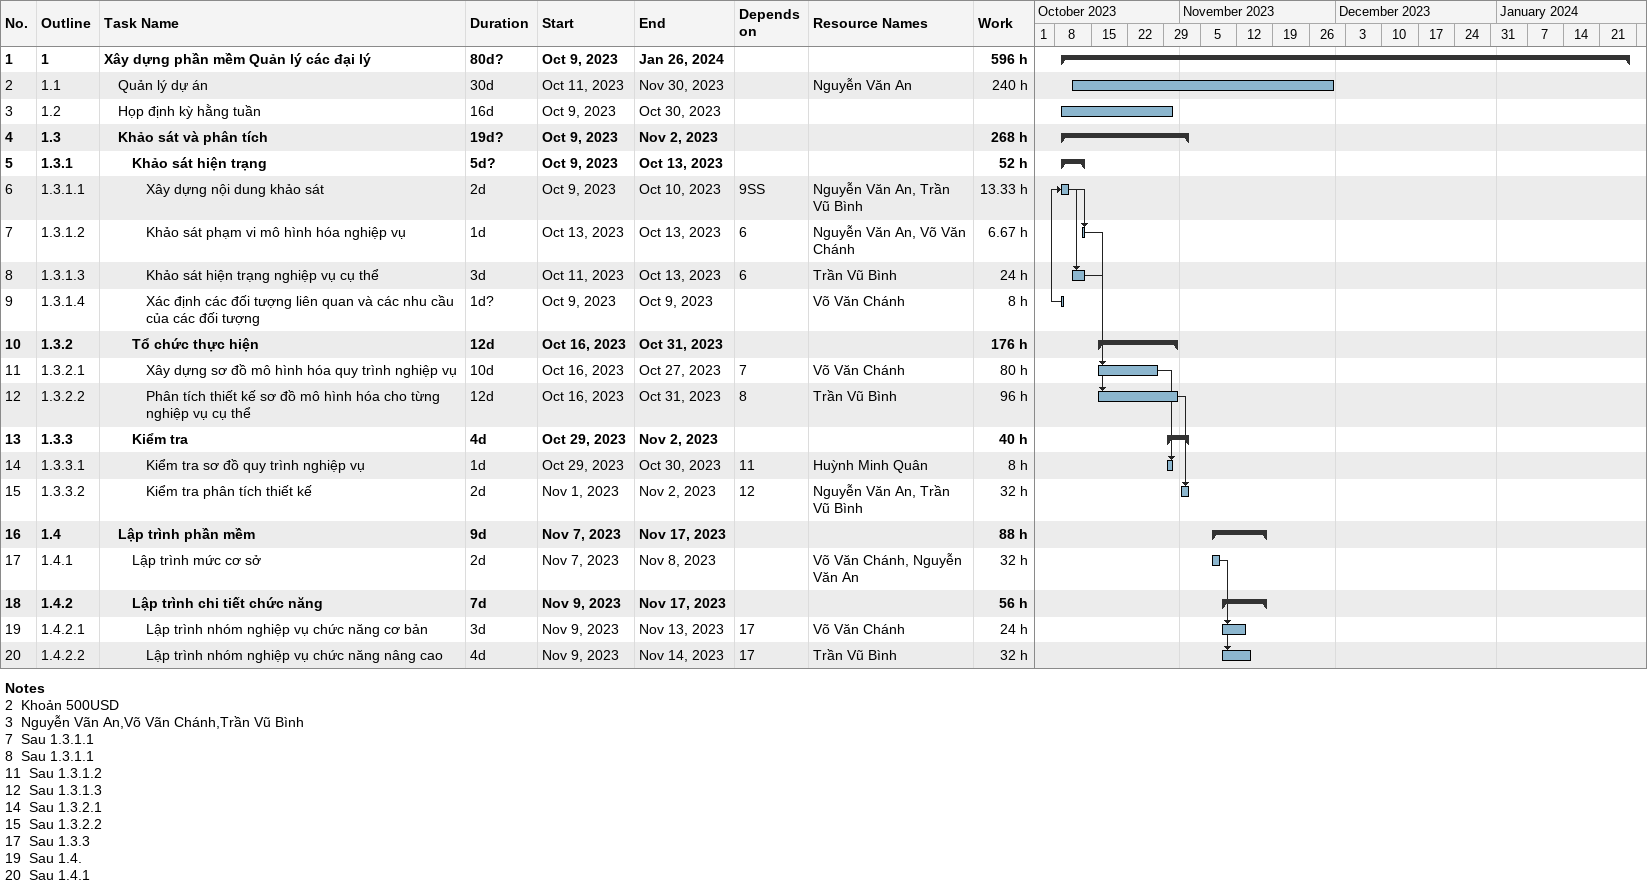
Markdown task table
| ID | WBS | Task | Duration | Start | Finish | Predecessors | Resources | Work (h) |
|---|---|---|---|---|---|---|---|---|
| 1 | 1 | **Xây dựng phần mềm Quản lý các đại lý** | 80d? | 2023-10-09 | 2024-01-26 |  |  | 596 |
| 2 | 1.1 | Quản lý dự án | 30d | 2023-10-11 | 2023-11-30 |  | Nguyễn Văn An | 240 |
| 3 | 1.2 | Họp định kỳ hằng tuần | 16d | 2023-10-09 | 2023-10-30 |  |  |  |
| 4 | 1.3 | **Khảo sát và phân tích** | 19d? | 2023-10-09 | 2023-11-02 |  |  | 268 |
| 5 | 1.3.1 | **Khảo sát hiện trạng** | 5d? | 2023-10-09 | 2023-10-13 |  |  | 52 |
| 6 | 1.3.1.1 | Xây dựng nội dung khảo sát | 2d | 2023-10-09 | 2023-10-10 | 9SS | Nguyễn Văn An, Trần Vũ Bình | 13.33 |
| 7 | 1.3.1.2 | Khảo sát phạm vi mô hình hóa nghiệp vụ | 1d | 2023-10-13 | 2023-10-13 | 6 | Nguyễn Văn An, Võ Văn Chánh | 6.67 |
| 8 | 1.3.1.3 | Khảo sát hiện trạng nghiệp vụ cụ thể | 3d | 2023-10-11 | 2023-10-13 | 6 | Trần Vũ Bình | 24 |
| 9 | 1.3.1.4 | Xác định các đối tượng liên quan và các nhu cầu của các đối tượng | 1d? | 2023-10-09 | 2023-10-09 |  | Võ Văn Chánh | 8 |
| 10 | 1.3.2 | **Tổ chức thực hiện** | 12d | 2023-10-16 | 2023-10-31 |  |  | 176 |
| 11 | 1.3.2.1 | Xây dựng sơ đồ mô hình hóa quy trình nghiệp vụ | 10d | 2023-10-16 | 2023-10-27 | 7 | Võ Văn Chánh | 80 |
| 12 | 1.3.2.2 | Phân tích thiết kế sơ đồ mô hình hóa cho từng nghiệp vụ cụ thể | 12d | 2023-10-16 | 2023-10-31 | 8 | Trần Vũ Bình | 96 |
| 13 | 1.3.3 | **Kiểm tra** | 4d | 2023-10-29 | 2023-11-02 |  |  | 40 |
| 14 | 1.3.3.1 | Kiểm tra sơ đồ quy trình nghiệp vụ | 1d | 2023-10-29 | 2023-10-30 | 11 | Huỳnh Minh Quân | 8 |
| 15 | 1.3.3.2 | Kiểm tra phân tích thiết kế | 2d | 2023-11-01 | 2023-11-02 | 12 | Nguyễn Văn An, Trần Vũ Bình | 32 |
| 16 | 1.4 | **Lập trình phần mềm** | 9d | 2023-11-07 | 2023-11-17 |  |  | 88 |
| 17 | 1.4.1 | Lập trình mức cơ sở | 2d | 2023-11-07 | 2023-11-08 |  | Võ Văn Chánh, Nguyễn Văn An | 32 |
| 18 | 1.4.2 | **Lập trình chi tiết chức năng** | 7d | 2023-11-09 | 2023-11-17 |  |  | 56 |
| 19 | 1.4.2.1 | Lập trình nhóm nghiệp vụ chức năng cơ bản | 3d | 2023-11-09 | 2023-11-13 | 17 | Võ Văn Chánh | 24 |
| 20 | 1.4.2.2 | Lập trình nhóm nghiệp vụ chức năng nâng cao | 4d | 2023-11-09 | 2023-11-14 | 17 | Trần Vũ Bình | 32 |

Notes
- 2: Khoản 500USD
- 3: Nguyễn Vãn An,Võ Vãn Chánh,Trần Vũ Bình
- 7: Sau 1.3.1.1
- 8: Sau 1.3.1.1
- 11: Sau 1.3.1.2
- 12: Sau 1.3.1.3
- 14: Sau 1.3.2.1
- 15: Sau 1.3.2.2
- 17: Sau 1.3.3
- 19: Sau 1.4.
- 20: Sau 1.4.1
